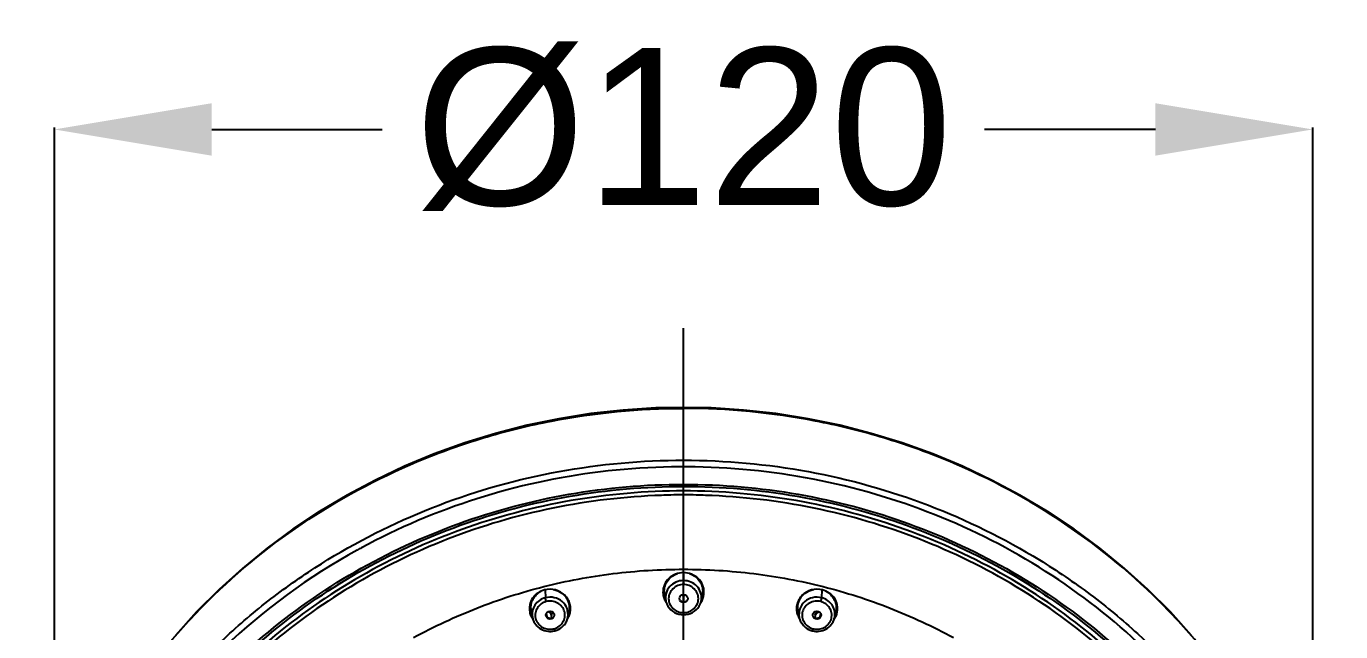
# Model space of a CAD drawing. Header units: millimetres. Extents: x 15137 to 17513, y -10160 to -6800.
# Drawn here: x 16470.6 to 16595.8, y -8221.2 to -8163.5 of the extents above; entities that cross this region are included whole.
import ezdxf

# ---------------------------------------------------------------- set-up
doc = ezdxf.new("R2010")
doc.units = ezdxf.units.MM
doc.styles.add('ARIAL', font='arial.ttf')
doc.dimstyles.get("Standard").update_dxf_attribs({"dimtxt": 15, "dimasz": 15, "dimexe": 0.18, "dimexo": 0.0625, "dimgap": 4, "dimtad": 0, "dimdec": 1, "dimdsep": 46, "dimtxsty": 'ARIAL', "dimcen": 0, "dimclrd": 5, "dimclre": 5, "dimclrt": 5, "dimadec": 0, "dimazin": 0, "dimtfac": 1, "dimtdec": 1, "dimtofl": 0, "dimtmove": 0, "dimatfit": 3, "dimfxl": 1, "dimtolj": 1, "dimtzin": 0, "dimarcsym": 0})

# ---------------------------------------------------------------- blocks, each defined once
blk = doc.blocks.new('*D72')
at = {"color": 5, "lineweight": -2, "transparency": 16777216}
for p, q in [((16473.24, -8277.12), (16473.24, -8173.16)), ((16488.24, -8173.34), (16504.5, -8173.34)), ((16578.18, -8173.34), (16561.91, -8173.34)), ((16593.18, -8277.61), (16593.18, -8173.16))]:
    blk.add_line(p, q, dxfattribs=at)
at = {"color": 5, "transparency": 16777216}
for points in [[(16488.24, -8170.84), (16488.24, -8175.84), (16473.24, -8173.34)], [(16578.18, -8170.84), (16578.18, -8175.84), (16593.18, -8173.34)]]:
    blk.add_solid(points, dxfattribs=at)
at = {"layer": 'Defpoints', "color": 0, "transparency": 16777216}
for p in [(16593.18, -8173.34), (16473.24, -8277.18), (16593.18, -8277.67)]:
    blk.add_point(p, dxfattribs=at)
at = {"color": 5, "transparency": 16777216, "insert": (16533.21, -8173.34), "char_height": 15, "attachment_point": 5, "style": 'ARIAL'}
blk.add_mtext('\\A1;%%C120', dxfattribs=at)

msp = doc.modelspace()

# ---------------------------------------------------------------- linework, layer by layer
at = {"color": 6}
msp.add_line((16533.21, -8222.78), (16533.21, -8192.28), dxfattribs=at)
at = {"linetype": 'Continuous'}
for p, q in [((16533.21, -8199.85), (16533.21, -8199.94)), ((16533.21, -8215.6), (16533.21, -8216.73)), ((16520.01, -8217.24), (16520.04, -8218)), ((16546.4, -8217.24), (16546.37, -8218)), ((16531.5, -8218.16), (16531.4, -8217.63)), ((16531.51, -8218.25), (16531.52, -8218.28)), ((16533.15, -8217.72), (16533.26, -8217.72)), ((16533.15, -8217.72), (16533.21, -8218.3)), ((16533.21, -8218.3), (16533.26, -8217.72)), ((16533.21, -8218.3), (16533.21, -8218.38)), ((16534.89, -8218.28), (16534.9, -8218.25)), ((16535.01, -8217.63), (16534.9, -8218.25)), ((16518.78, -8219.75), (16518.69, -8219.22)), ((16518.8, -8219.84), (16518.8, -8219.86)), ((16520.16, -8219.57), (16520.13, -8219.49)), ((16520.25, -8219.88), (16520.16, -8219.57)), ((16520.61, -8219.65), (16520.61, -8219.63)), ((16520.65, -8219.94), (16520.62, -8219.69)), ((16522.29, -8219.23), (16522.18, -8219.85)), ((16522.18, -8219.87), (16522.18, -8219.85)), ((16533.21, -8219.42), (16533.21, -8219.62)), ((16544.22, -8219.76), (16544.12, -8219.23)), ((16544.23, -8219.85), (16544.24, -8219.87)), ((16545.76, -8219.94), (16545.79, -8219.69)), ((16545.8, -8219.64), (16545.81, -8219.63)), ((16546.26, -8219.57), (16546.16, -8219.88)), ((16546.28, -8219.49), (16546.26, -8219.57)), ((16547.61, -8219.86), (16547.62, -8219.84)), ((16547.73, -8219.22), (16547.62, -8219.84))]:
    msp.add_line(p, q, dxfattribs=at)
for points in [[(16533.21, -8199.85), (16530.57, -8199.9), (16527.47, -8200.1), (16524.39, -8200.44), (16521.33, -8200.92), (16518.3, -8201.55), (16515.3, -8202.32), (16512.35, -8203.23), (16509.45, -8204.28), (16506.61, -8205.46), (16503.84, -8206.77), (16501.14, -8208.22), (16498.51, -8209.78), (16495.98, -8211.47), (16493.53, -8213.28), (16491.18, -8215.19), (16488.94, -8217.22), (16486.8, -8219.35), (16484.78, -8221.58)], [(16581.63, -8221.58), (16579.61, -8219.35), (16577.48, -8217.22), (16575.23, -8215.19), (16572.88, -8213.28), (16570.44, -8211.47), (16567.9, -8209.78), (16565.28, -8208.22), (16562.57, -8206.77), (16559.8, -8205.46), (16556.96, -8204.28), (16554.06, -8203.23), (16551.11, -8202.32), (16548.12, -8201.55), (16545.09, -8200.92), (16542.02, -8200.44), (16538.94, -8200.1), (16535.84, -8199.9), (16533.21, -8199.85)], [(16520.61, -8219.65), (16520.61, -8219.65), (16520.62, -8219.67), (16520.62, -8219.68), (16520.62, -8219.68), (16520.62, -8219.69), (16520.62, -8219.69)]]:
    msp.add_lwpolyline(points, dxfattribs=at)
for centre, radius, start, end in [((16533.21, -8270.56), 62.36, 91.1197, 91.9234), ((16533.21, -8270.46), 62.27, 90.0002, 91.1198), ((16533.21, -8270.46), 62.27, 88.8802, 89.9998), ((16533.2, -8270.56), 62.36, 88.0766, 88.8803), ((16532.39, -8268.39), 62.73, 118.446, 118.8761), ((16520.46, -8219.04), 1.85, 115.9089, 121.8238), ((16545.95, -8219.04), 1.85, 58.1762, 64.0911), ((16533, -8217.46), 1.75, 181.175, 194.0368), ((16533.01, -8217.45), 1.76, 194.0448, 200.4251), ((16533.05, -8216.89), 2.06, 214.3278, 218.4202), ((16533.04, -8217.44), 1.79, 200.4826, 212.9037), ((16533.06, -8216.87), 2.07, 218.4191, 221.5363), ((16533.07, -8217.98), 1.58, 191.1815, 192.3554), ((16533.06, -8217.43), 1.82, 212.8864, 214.4672), ((16533.2, -8217.86), 0.539, 237.7641, 240.0109), ((16533.2, -8217.86), 0.537, 240.0098, 244.544), ((16533.2, -8217.86), 0.535, 244.5489, 247.7806), ((16533.2, -8217.85), 0.544, 247.786, 251.5677), ((16533.21, -8217.84), 0.553, 251.5705, 257.3303), ((16533.21, -8216.88), 1.5, 264.493, 269.9886), ((16533.21, -8217.84), 0.556, 257.3258, 259.962), ((16533.21, -8217.84), 0.554, 259.9618, 262.0406), ((16533.21, -8217.84), 0.552, 262.0404, 264.0423), ((16533.21, -8217.85), 0.548, 264.0419, 266.1962), ((16533.21, -8217.84), 0.551, 264.6515, 269.9896), ((16533.21, -8217.86), 0.539, 266.1914, 269.9924), ((16533.21, -8216.88), 1.5, 270.0114, 275.5075), ((16533.21, -8217.84), 0.551, 270.0104, 275.35), ((16533.21, -8217.85), 0.548, 270.0034, 273.7675), ((16533.21, -8217.84), 0.553, 275.342, 291.2982), ((16533.21, -8216.86), 1.51, 275.4993, 276.2941), ((16533.21, -8217.85), 0.54, 291.3689, 304.0481), ((16533.36, -8217.43), 1.81, 325.5148, 333.3566), ((16533.36, -8216.88), 2.07, 318.4592, 325.6302), ((16533.38, -8217.98), 1.55, 350.0784, 353.5816), ((16533.39, -8217.45), 1.77, 333.3644, 339.6123), ((16533.41, -8217.45), 1.76, 339.6281, 345.9705), ((16533.41, -8217.46), 1.75, 345.9783, 358.7757), ((16520.35, -8218.49), 2, 205.4913, 205.9235), ((16520.28, -8219.03), 1.76, 190.7921, 197.2497), ((16520.39, -8218.46), 2.04, 205.9723, 217.3106), ((16520.31, -8219.02), 1.79, 197.3106, 210.0087), ((16520.34, -8219), 1.82, 209.9963, 215.4587), ((16520.35, -8219.56), 1.57, 191.1517, 195.2968), ((16520.65, -8218.45), 1.49, 252.2818, 256.6437), ((16520.66, -8218.44), 1.5, 256.6437, 262.193), ((16520.52, -8219.42), 0.552, 260.3109, 266.2851), ((16520.52, -8219.42), 0.55, 260.5764, 268.4557), ((16520.66, -8218.44), 1.5, 262.19, 267.7375), ((16520.52, -8219.42), 0.555, 268.4327, 279.8966), ((16520.16, -8219.75), 0.464, 27.245, 32.0533), ((16519.92, -8219.84), 0.722, 17.1572, 19.0308), ((16520.66, -8218.43), 1.51, 267.7495, 272.2133), ((16520.94, -8219.65), 0.318, 179.793, 187.0114), ((16520.52, -8219.44), 0.536, 279.9242, 284.2059), ((16520.52, -8219.43), 0.543, 284.2176, 287.2585), ((16520.53, -8219.43), 0.538, 287.2514, 302.1952), ((16520.66, -8219.03), 1.79, 325.6289, 336.8536), ((16520.62, -8219.56), 1.59, 344.1424, 348.7672), ((16520.7, -8218.43), 2.1, 314.3792, 314.8122), ((16520.7, -8218.44), 2.09, 314.8111, 317.8218), ((16520.66, -8219.57), 1.55, 349.5784, 350.3837), ((16520.69, -8219.04), 1.75, 336.9056, 343.1463), ((16545.74, -8219.04), 1.76, 197.0243, 209.4393), ((16545.71, -8218.44), 2.09, 222.1792, 225.6021), ((16545.77, -8219.02), 1.8, 209.438, 214.3426), ((16545.79, -8219.56), 1.59, 191.2302, 195.6672), ((16545.89, -8219.43), 0.545, 239.3635, 246.9904), ((16545.89, -8219.43), 0.544, 246.9888, 248.677), ((16545.89, -8219.44), 0.537, 248.6638, 255.7627), ((16545.76, -8218.43), 1.51, 267.7868, 272.2413), ((16545.43, -8219.66), 0.371, 19.9738, 28.6354), ((16545.89, -8219.42), 0.551, 255.8617, 274.5519), ((16546.51, -8219.85), 0.734, 160.5448, 162.5129), ((16545.76, -8218.44), 1.5, 272.2533, 277.787), ((16546.28, -8219.75), 0.484, 147.9864, 152.612), ((16545.89, -8219.42), 0.552, 273.7244, 279.7003), ((16545.89, -8219.42), 0.552, 274.6286, 289.5808), ((16545.76, -8218.44), 1.5, 277.784, 283.3173), ((16545.76, -8218.45), 1.49, 283.3172, 287.7151), ((16546.08, -8219.01), 1.81, 324.5289, 336.2715), ((16546.07, -8219.56), 1.57, 344.505, 348.8472), ((16546.09, -8219.57), 1.55, 349.643, 350.457), ((16546.01, -8218.45), 2.06, 322.2828, 327.9587), ((16546.12, -8219.03), 1.77, 336.2991, 342.6831), ((16546.04, -8218.47), 2.02, 327.9597, 333.7417), ((16546.13, -8219.03), 1.76, 342.7008, 349.1471), ((16546.06, -8218.49), 2, 333.7538, 334.5487), ((16520.47, -8219.38), 1.62, 278.217, 283.6222), ((16545.94, -8219.38), 1.62, 256.3833, 261.7835)]:
    msp.add_arc(centre, radius, start, end, dxfattribs=at)
for centre, major_axis, ratio in [((16533.21, -8218.08), (0.4, 0), 0.952351), ((16520.49, -8219.66), (0.4, -0.014), 0.951309), ((16545.92, -8219.66), (0.4, 0.014), 0.951309)]:
    msp.add_ellipse(centre, major_axis=major_axis, ratio=ratio, dxfattribs=at)
for points, knots in [([(16470.78, -8261.97), (16470.56, -8258), (16471, -8249.95), (16474.2, -8238.29), (16478.88, -8229.29), (16483.7, -8222.76), (16489.22, -8216.68), (16497.31, -8210.14), (16506.57, -8205.31), (16514.47, -8202.54), (16522.65, -8200.55), (16528.99, -8199.94), (16533.21, -8199.94)], [0, 0, 0, 0, 0.121522, 0.243492, 0.366411, 0.428424, 0.490784, 0.616404, 0.743348, 0.807307, 0.871469, 1, 1, 1, 1]), ([(16595.64, -8261.97), (16595.85, -8258), (16595.42, -8249.95), (16592.21, -8238.29), (16587.53, -8229.29), (16582.71, -8222.76), (16577.19, -8216.68), (16569.11, -8210.14), (16559.85, -8205.31), (16551.94, -8202.54), (16543.76, -8200.55), (16537.42, -8199.94), (16533.21, -8199.94)], [0, 0, 0, 0, 0.121522, 0.243492, 0.366411, 0.428424, 0.490784, 0.616404, 0.743348, 0.807307, 0.871469, 1, 1, 1, 1]), ([(16470.99, -8261.67), (16471.13, -8257.91), (16471.92, -8252.26), (16474.09, -8245.01), (16476.99, -8237.97), (16481.94, -8229.71), (16488.44, -8222.53), (16494.42, -8217.58), (16500.91, -8213.17), (16509.8, -8208.8), (16521.3, -8205.6), (16533.23, -8204.52), (16545.16, -8205.61), (16556.65, -8208.82), (16565.55, -8213.2), (16572.03, -8217.61), (16578.01, -8222.57), (16584.5, -8229.75), (16589.45, -8238.01), (16592.34, -8245.05), (16594.5, -8252.3), (16595.29, -8257.96), (16595.42, -8261.72)], [0, 0, 0, 0, 0.060743, 0.091251, 0.121862, 0.183409, 0.24559, 0.276968, 0.308508, 0.371957, 0.43586, 0.500007, 0.564153, 0.628055, 0.691501, 0.72304, 0.754416, 0.816594, 0.87814, 0.90875, 0.939257, 1, 1, 1, 1]), ([(16564.38, -8314.3), (16567.84, -8312.39), (16574.37, -8307.93), (16582.64, -8299.52), (16589.03, -8289.73), (16593.28, -8278.95), (16595.24, -8267.59), (16594.81, -8256.08), (16592.01, -8244.88), (16586.97, -8234.41), (16579.87, -8225.08), (16570.99, -8217.24), (16560.68, -8211.19), (16549.33, -8207.15), (16537.37, -8205.27), (16525.25, -8205.62), (16513.43, -8208.19), (16506.01, -8211.34), (16502.51, -8213.24)], [0, 0, 0, 0, 0.063059, 0.125441, 0.187164, 0.248341, 0.309174, 0.36992, 0.430848, 0.492201, 0.554154, 0.616784, 0.680067, 0.743881, 0.808029, 0.872266, 0.936332, 1, 1, 1, 1]), ([(16473.56, -8257.84), (16473.95, -8254.4), (16475.41, -8247.55), (16479.53, -8237.87), (16485.44, -8229.07), (16492.94, -8221.43), (16501.77, -8215.22), (16511.66, -8210.63), (16522.25, -8207.81), (16529.55, -8207.18), (16533.21, -8207.18)], [0, 0, 0, 0, 0.121505, 0.243723, 0.366989, 0.491492, 0.617254, 0.744133, 0.87184, 1, 1, 1, 1]), ([(16473.9, -8257.42), (16474.31, -8254.01), (16475.8, -8247.25), (16479.93, -8237.68), (16485.82, -8228.98), (16493.28, -8221.44), (16502.05, -8215.31), (16511.85, -8210.78), (16522.35, -8208), (16529.59, -8207.38), (16533.21, -8207.38)], [0, 0, 0, 0, 0.121478, 0.243672, 0.366932, 0.491438, 0.617211, 0.744105, 0.871826, 1, 1, 1, 1]), ([(16533.21, -8207.18), (16536.87, -8207.18), (16544.19, -8207.81), (16554.81, -8210.64), (16564.71, -8215.26), (16573.56, -8221.5), (16581.06, -8229.17), (16586.96, -8238.01), (16591.06, -8247.73), (16592.5, -8254.59), (16592.88, -8258.04)], [0, 0, 0, 0, 0.128167, 0.25588, 0.382762, 0.508523, 0.633022, 0.756282, 0.878495, 1, 1, 1, 1]), ([(16533.21, -8207.38), (16536.83, -8207.38), (16544.07, -8208), (16554.56, -8210.78), (16564.36, -8215.31), (16573.14, -8221.44), (16580.59, -8228.98), (16586.49, -8237.68), (16590.62, -8247.25), (16592.1, -8254.01), (16592.51, -8257.42)], [0, 0, 0, 0, 0.128174, 0.255895, 0.382789, 0.508562, 0.633068, 0.756328, 0.878522, 1, 1, 1, 1]), ([(16533.21, -8207.81), (16529.62, -8207.81), (16522.43, -8208.43), (16512.01, -8211.18), (16502.28, -8215.68), (16493.57, -8221.76), (16486.16, -8229.24), (16481.27, -8236.46), (16478.24, -8242.65), (16475.83, -8249.06), (16474.72, -8254.09), (16474.31, -8257.47)], [0, 0, 0, 0, 0.128122, 0.255798, 0.382654, 0.508402, 0.632897, 0.75616, 0.817448, 0.87851, 1, 1, 1, 1]), ([(16531.12, -8208.23), (16527.64, -8208.35), (16520.7, -8209.16), (16510.68, -8212.11), (16501.36, -8216.67), (16493.04, -8222.73), (16485.97, -8230.08), (16480.38, -8238.5), (16476.45, -8247.72), (16475.02, -8254.23), (16474.62, -8257.51)], [0, 0, 0, 0, 0.128179, 0.255844, 0.38266, 0.508371, 0.632857, 0.756146, 0.878422, 1, 1, 1, 1]), ([(16592.1, -8257.47), (16591.69, -8254.09), (16590.58, -8249.06), (16588.17, -8242.65), (16585.14, -8236.46), (16580.25, -8229.24), (16572.84, -8221.76), (16564.13, -8215.68), (16554.4, -8211.18), (16543.98, -8208.43), (16536.8, -8207.81), (16533.21, -8207.81)], [0, 0, 0, 0, 0.12149, 0.182552, 0.24384, 0.367103, 0.491598, 0.617346, 0.744202, 0.871878, 1, 1, 1, 1]), ([(16591.8, -8257.51), (16591.39, -8254.23), (16589.96, -8247.72), (16586.03, -8238.5), (16580.44, -8230.08), (16573.37, -8222.73), (16565.05, -8216.67), (16555.73, -8212.11), (16545.72, -8209.16), (16538.78, -8208.35), (16535.3, -8208.23)], [0, 0, 0, 0, 0.121577, 0.243853, 0.367143, 0.491628, 0.617339, 0.744155, 0.871821, 1, 1, 1, 1]), ([(16502.09, -8213.46), (16497.5, -8215.99), (16488.98, -8222.2), (16479.11, -8234.38), (16472.88, -8248.6), (16470.75, -8263.87), (16472.86, -8279.14), (16479.07, -8293.36), (16488.93, -8305.55), (16497.45, -8311.77), (16502.03, -8314.3)], [0, 0, 0, 0, 0.127405, 0.252982, 0.376963, 0.500012, 0.623059, 0.747033, 0.872602, 1, 1, 1, 1]), ([(16519.89, -8216.93), (16522.06, -8216.38), (16526.48, -8215.56), (16530.96, -8215.28), (16533.21, -8215.28)], [0, 0, 0, 0, 0.499564, 1, 1, 1, 1]), ([(16533.21, -8215.6), (16532.95, -8215.6), (16532.43, -8215.7), (16531.77, -8216.12), (16531.34, -8216.75), (16531.25, -8217.25), (16531.25, -8217.49)], [0, 0, 0, 0, 0.258119, 0.511848, 0.758861, 1, 1, 1, 1]), ([(16531.4, -8217.63), (16531.37, -8217.43), (16531.37, -8217.01), (16531.61, -8216.42), (16532.05, -8215.95), (16532.43, -8215.75), (16532.64, -8215.69)], [0, 0, 0, 0, 0.245134, 0.492162, 0.7437, 1, 1, 1, 1]), ([(16533.21, -8215.28), (16535.45, -8215.28), (16539.94, -8215.56), (16544.35, -8216.38), (16546.52, -8216.93)], [0, 0, 0, 0, 0.500437, 1, 1, 1, 1]), ([(16535.16, -8217.49), (16535.17, -8217.25), (16535.07, -8216.75), (16534.64, -8216.12), (16533.98, -8215.7), (16533.47, -8215.6), (16533.21, -8215.6)], [0, 0, 0, 0, 0.241135, 0.488145, 0.741875, 1, 1, 1, 1]), ([(16533.78, -8215.69), (16533.98, -8215.75), (16534.37, -8215.95), (16534.8, -8216.42), (16535.04, -8217.01), (16535.05, -8217.43), (16535.01, -8217.63)], [0, 0, 0, 0, 0.256297, 0.507834, 0.754864, 1, 1, 1, 1]), ([(16507.47, -8221.8), (16509.42, -8220.73), (16513.47, -8218.85), (16517.72, -8217.48), (16519.89, -8216.93)], [0, 0, 0, 0, 0.498764, 1, 1, 1, 1]), ([(16519.97, -8217.25), (16519.73, -8217.31), (16519.29, -8217.51), (16518.79, -8218.02), (16518.51, -8218.67), (16518.51, -8219.14), (16518.55, -8219.36)], [0, 0, 0, 0, 0.257945, 0.510438, 0.757102, 1, 1, 1, 1]), ([(16522.36, -8219.55), (16522.41, -8219.4), (16522.46, -8219.08), (16522.4, -8218.59), (16522.21, -8218.13), (16521.79, -8217.6), (16521.02, -8217.17), (16520.3, -8217.16), (16519.97, -8217.25)], [0, 0, 0, 0, 0.120246, 0.240812, 0.363004, 0.487578, 0.741607, 1, 1, 1, 1]), ([(16520.78, -8217.21), (16521.02, -8217.24), (16521.48, -8217.41), (16522.01, -8217.89), (16522.32, -8218.53), (16522.33, -8219.01), (16522.29, -8219.23)], [0, 0, 0, 0, 0.25693, 0.508832, 0.755431, 1, 1, 1, 1]), ([(16533.21, -8216.36), (16532.96, -8216.36), (16532.47, -8216.46), (16531.86, -8216.89), (16531.5, -8217.53), (16531.47, -8218.02), (16531.51, -8218.25)], [0, 0, 0, 0, 0.257029, 0.509587, 0.756341, 1, 1, 1, 1]), ([(16533.21, -8216.73), (16533.02, -8216.74), (16532.65, -8216.8), (16532.18, -8217.1), (16531.87, -8217.55), (16531.75, -8218.08), (16531.87, -8218.61), (16532.18, -8219.05), (16532.65, -8219.35), (16533.02, -8219.42), (16533.21, -8219.42)], [0, 0, 0, 0, 0.128234, 0.254594, 0.378259, 0.500002, 0.621745, 0.745408, 0.871766, 1, 1, 1, 1]), ([(16534.91, -8218.16), (16534.94, -8217.93), (16534.89, -8217.46), (16534.51, -8216.86), (16533.92, -8216.45), (16533.44, -8216.36), (16533.21, -8216.36)], [0, 0, 0, 0, 0.243555, 0.490527, 0.743147, 1, 1, 1, 1]), ([(16533.21, -8219.42), (16533.39, -8219.42), (16533.76, -8219.35), (16534.23, -8219.05), (16534.55, -8218.61), (16534.66, -8218.08), (16534.55, -8217.55), (16534.23, -8217.1), (16533.76, -8216.8), (16533.39, -8216.74), (16533.21, -8216.73)], [0, 0, 0, 0, 0.128234, 0.254594, 0.378259, 0.500002, 0.621745, 0.745408, 0.871766, 1, 1, 1, 1]), ([(16546.45, -8217.25), (16546.11, -8217.16), (16545.39, -8217.17), (16544.62, -8217.6), (16544.2, -8218.14), (16544.01, -8218.59), (16543.95, -8219.08), (16544, -8219.4), (16544.05, -8219.56)], [0, 0, 0, 0, 0.258397, 0.512418, 0.636985, 0.759171, 0.87974, 1, 1, 1, 1]), ([(16544.12, -8219.23), (16544.08, -8219.01), (16544.09, -8218.53), (16544.4, -8217.89), (16544.94, -8217.41), (16545.4, -8217.24), (16545.64, -8217.21)], [0, 0, 0, 0, 0.244567, 0.491165, 0.743067, 1, 1, 1, 1]), ([(16547.86, -8219.36), (16547.9, -8219.14), (16547.9, -8218.67), (16547.63, -8218.02), (16547.12, -8217.51), (16546.68, -8217.31), (16546.45, -8217.25)], [0, 0, 0, 0, 0.242898, 0.489558, 0.742051, 1, 1, 1, 1]), ([(16546.52, -8216.93), (16548.69, -8217.48), (16552.94, -8218.85), (16556.99, -8220.73), (16558.94, -8221.8)], [0, 0, 0, 0, 0.501236, 1, 1, 1, 1]), ([(16518.69, -8219.22), (16518.66, -8219.05), (16518.65, -8218.71), (16518.79, -8218.22), (16519.07, -8217.78), (16519.34, -8217.56), (16519.48, -8217.47)], [0, 0, 0, 0, 0.246565, 0.4943, 0.745204, 1, 1, 1, 1]), ([(16520.04, -8218), (16519.84, -8218.05), (16519.46, -8218.22), (16519.01, -8218.67), (16518.77, -8219.24), (16518.76, -8219.65), (16518.8, -8219.84)], [0, 0, 0, 0, 0.256478, 0.508081, 0.755056, 1, 1, 1, 1]), ([(16520.12, -8218.36), (16519.95, -8218.41), (16519.62, -8218.55), (16519.25, -8218.94), (16519.06, -8219.42), (16519.07, -8219.94), (16519.28, -8220.42), (16519.67, -8220.79), (16520.17, -8221), (16520.53, -8221.01), (16520.71, -8220.98)], [0, 0, 0, 0, 0.127305, 0.252129, 0.374597, 0.496181, 0.618833, 0.743895, 0.871381, 1, 1, 1, 1]), ([(16522.18, -8219.82), (16522.23, -8219.56), (16522.17, -8219), (16521.68, -8218.3), (16520.9, -8217.92), (16520.32, -8217.93), (16520.04, -8218)], [0, 0, 0, 0, 0.242746, 0.489761, 0.743373, 1, 1, 1, 1]), ([(16520.12, -8218.36), (16520.1, -8218.29), (16520.08, -8218.19), (16520.05, -8218.07), (16520.04, -8218.02), (16520.04, -8218)], [0, 0, 0, 0, 0.590136, 0.835388, 1, 1, 1, 1]), ([(16520.86, -8220.95), (16521.03, -8220.91), (16521.37, -8220.75), (16521.74, -8220.35), (16521.93, -8219.84), (16521.89, -8219.3), (16521.64, -8218.82), (16521.21, -8218.47), (16520.68, -8218.29), (16520.3, -8218.32), (16520.12, -8218.36)], [0, 0, 0, 0, 0.127152, 0.251722, 0.373925, 0.495425, 0.618294, 0.743758, 0.871533, 1, 1, 1, 1]), ([(16533.16, -8218.39), (16533.13, -8218.39), (16533.02, -8218.37), (16532.92, -8218.32), (16532.86, -8218.27)], [0, 0, 0, 0, 0.253448, 1, 1, 1, 1]), ([(16546.37, -8218), (16546.09, -8217.93), (16545.5, -8217.92), (16544.73, -8218.31), (16544.23, -8219.01), (16544.19, -8219.58), (16544.23, -8219.85)], [0, 0, 0, 0, 0.256668, 0.510276, 0.757234, 1, 1, 1, 1]), ([(16546.29, -8218.36), (16546.11, -8218.32), (16545.74, -8218.29), (16545.2, -8218.47), (16544.78, -8218.82), (16544.52, -8219.3), (16544.48, -8219.84), (16544.67, -8220.35), (16545.04, -8220.75), (16545.38, -8220.91), (16545.56, -8220.95)], [0, 0, 0, 0, 0.128467, 0.256243, 0.381708, 0.504578, 0.626078, 0.748281, 0.872849, 1, 1, 1, 1]), ([(16545.71, -8220.98), (16545.88, -8221.01), (16546.25, -8221), (16546.75, -8220.79), (16547.13, -8220.42), (16547.34, -8219.94), (16547.35, -8219.42), (16547.16, -8218.94), (16546.79, -8218.55), (16546.46, -8218.41), (16546.29, -8218.36)], [0, 0, 0, 0, 0.128619, 0.256105, 0.381169, 0.503821, 0.625405, 0.747873, 0.872696, 1, 1, 1, 1]), ([(16546.29, -8218.36), (16546.31, -8218.29), (16546.34, -8218.19), (16546.36, -8218.07), (16546.37, -8218.02), (16546.37, -8218)], [0, 0, 0, 0, 0.590136, 0.835388, 1, 1, 1, 1]), ([(16547.62, -8219.82), (16547.65, -8219.63), (16547.64, -8219.22), (16547.39, -8218.66), (16546.95, -8218.22), (16546.57, -8218.05), (16546.37, -8218)], [0, 0, 0, 0, 0.244903, 0.491913, 0.743543, 1, 1, 1, 1]), ([(16546.93, -8217.47), (16547.08, -8217.56), (16547.34, -8217.78), (16547.63, -8218.22), (16547.77, -8218.71), (16547.76, -8219.05), (16547.73, -8219.22)], [0, 0, 0, 0, 0.254793, 0.505696, 0.753433, 1, 1, 1, 1]), ([(16520.43, -8219.96), (16520.37, -8219.95), (16520.25, -8219.91), (16520.15, -8219.83), (16520.11, -8219.79)], [0, 0, 0, 0, 0.502974, 1, 1, 1, 1]), ([(16520.11, -8219.79), (16520.15, -8219.84), (16520.25, -8219.91), (16520.37, -8219.96), (16520.43, -8219.97)], [0, 0, 0, 0, 0.49855, 1, 1, 1, 1]), ([(16520.55, -8219.5), (16520.52, -8219.46), (16520.45, -8219.38), (16520.35, -8219.34), (16520.29, -8219.33)], [0, 0, 0, 0, 0.467217, 1, 1, 1, 1]), ([(16520.75, -8219.38), (16520.71, -8219.41), (16520.64, -8219.49), (16520.62, -8219.6), (16520.62, -8219.65)], [0, 0, 0, 0, 0.52008, 1, 1, 1, 1]), ([(16531.72, -8218.79), (16531.87, -8219.04), (16532.31, -8219.47), (16532.91, -8219.62), (16533.21, -8219.62)], [0, 0, 0, 0, 0.495852, 1, 1, 1, 1]), ([(16533.21, -8219.62), (16533.5, -8219.62), (16534.1, -8219.47), (16534.54, -8219.05), (16534.69, -8218.8)], [0, 0, 0, 0, 0.504135, 1, 1, 1, 1]), ([(16545.75, -8219.48), (16545.75, -8219.47), (16545.72, -8219.43), (16545.69, -8219.4), (16545.67, -8219.38)], [0, 0, 0, 0, 0.243028, 1, 1, 1, 1]), ([(16545.87, -8219.5), (16545.89, -8219.46), (16545.96, -8219.38), (16546.07, -8219.34), (16546.12, -8219.34)], [0, 0, 0, 0, 0.465926, 1, 1, 1, 1]), ([(16546.3, -8219.79), (16546.26, -8219.83), (16546.16, -8219.91), (16546.04, -8219.95), (16545.98, -8219.96)], [0, 0, 0, 0, 0.497021, 1, 1, 1, 1]), ([(16518.83, -8219.98), (16518.88, -8220.18), (16519.09, -8220.59), (16519.61, -8221.02), (16520.26, -8221.23), (16520.71, -8221.2), (16520.93, -8221.15)], [0, 0, 0, 0, 0.245604, 0.494661, 0.746815, 1, 1, 1, 1]), ([(16520.86, -8220.95), (16520.86, -8220.98), (16520.88, -8221.03), (16520.9, -8221.09), (16520.91, -8221.13), (16520.92, -8221.14), (16520.93, -8221.15), (16520.93, -8221.15)], [0, 0, 0, 0, 0.396804, 0.714164, 0.919235, 0.974319, 1, 1, 1, 1]), ([(16520.93, -8221.15), (16521, -8221.13), (16521.28, -8221.04), (16521.54, -8220.88), (16521.7, -8220.72)], [0, 0, 0, 0, 0.252092, 1, 1, 1, 1]), ([(16521.7, -8220.72), (16521.81, -8220.62), (16521.99, -8220.4), (16522.11, -8220.13), (16522.15, -8219.99)], [0, 0, 0, 0, 0.50204, 1, 1, 1, 1]), ([(16544.27, -8219.99), (16544.31, -8220.13), (16544.42, -8220.39), (16544.61, -8220.62), (16544.71, -8220.72)], [0, 0, 0, 0, 0.497957, 1, 1, 1, 1]), ([(16544.71, -8220.72), (16544.87, -8220.87), (16545.13, -8221.04), (16545.41, -8221.13), (16545.48, -8221.15)], [0, 0, 0, 0, 0.747901, 1, 1, 1, 1]), ([(16545.48, -8221.15), (16545.7, -8221.2), (16546.16, -8221.23), (16546.8, -8221.02), (16547.32, -8220.59), (16547.53, -8220.19), (16547.58, -8219.98)], [0, 0, 0, 0, 0.253176, 0.505326, 0.754388, 1, 1, 1, 1]), ([(16545.56, -8220.95), (16545.55, -8220.98), (16545.54, -8221.03), (16545.52, -8221.09), (16545.5, -8221.13), (16545.49, -8221.14), (16545.49, -8221.15), (16545.48, -8221.15)], [0, 0, 0, 0, 0.396794, 0.714151, 0.919226, 0.974316, 1, 1, 1, 1])]:
    msp.add_open_spline(points, degree=3, knots=knots, dxfattribs=at)
for points in [[(16531.53, -8218.31), (16531.56, -8218.48), (16531.63, -8218.65), (16531.72, -8218.79)], [(16533.24, -8218.39), (16533.34, -8218.39), (16533.43, -8218.35), (16533.51, -8218.3)], [(16534.69, -8218.8), (16534.79, -8218.64), (16534.86, -8218.46), (16534.89, -8218.28)], [(16520.66, -8219.96), (16520.6, -8219.97), (16520.54, -8219.98), (16520.49, -8219.97)], [(16520.6, -8219.61), (16520.59, -8219.58), (16520.58, -8219.56), (16520.57, -8219.53)], [(16520.66, -8219.96), (16520.71, -8219.94), (16520.76, -8219.92), (16520.81, -8219.89)], [(16545.76, -8219.96), (16545.7, -8219.94), (16545.65, -8219.92), (16545.6, -8219.89)], [(16545.93, -8219.97), (16545.87, -8219.98), (16545.81, -8219.97), (16545.76, -8219.96)], [(16545.79, -8219.69), (16545.8, -8219.64), (16545.79, -8219.58), (16545.77, -8219.53)], [(16545.81, -8219.61), (16545.82, -8219.58), (16545.83, -8219.56), (16545.85, -8219.53)], [(16546.08, -8219.94), (16546.16, -8219.91), (16546.24, -8219.86), (16546.3, -8219.79)]]:
    msp.add_open_spline(points, degree=3, dxfattribs=at)

# ---------------------------------------------------------------- dimensions: what is measured, and where the dimension line sits
dim = msp.add_linear_dim(base=(16593.18, -8173.34), p1=(16473.24, -8277.18), p2=(16593.18, -8277.67), dimstyle='Standard', override={"dimdec": 0, "dimpost": '%%C<>', "dimtfillclr": 7})
dim.commit()
dim.dimension.update_dxf_attribs({"geometry": '*D72', "text_midpoint": (16533.21, -8173.34)})

doc.saveas('drawing.dxf')
